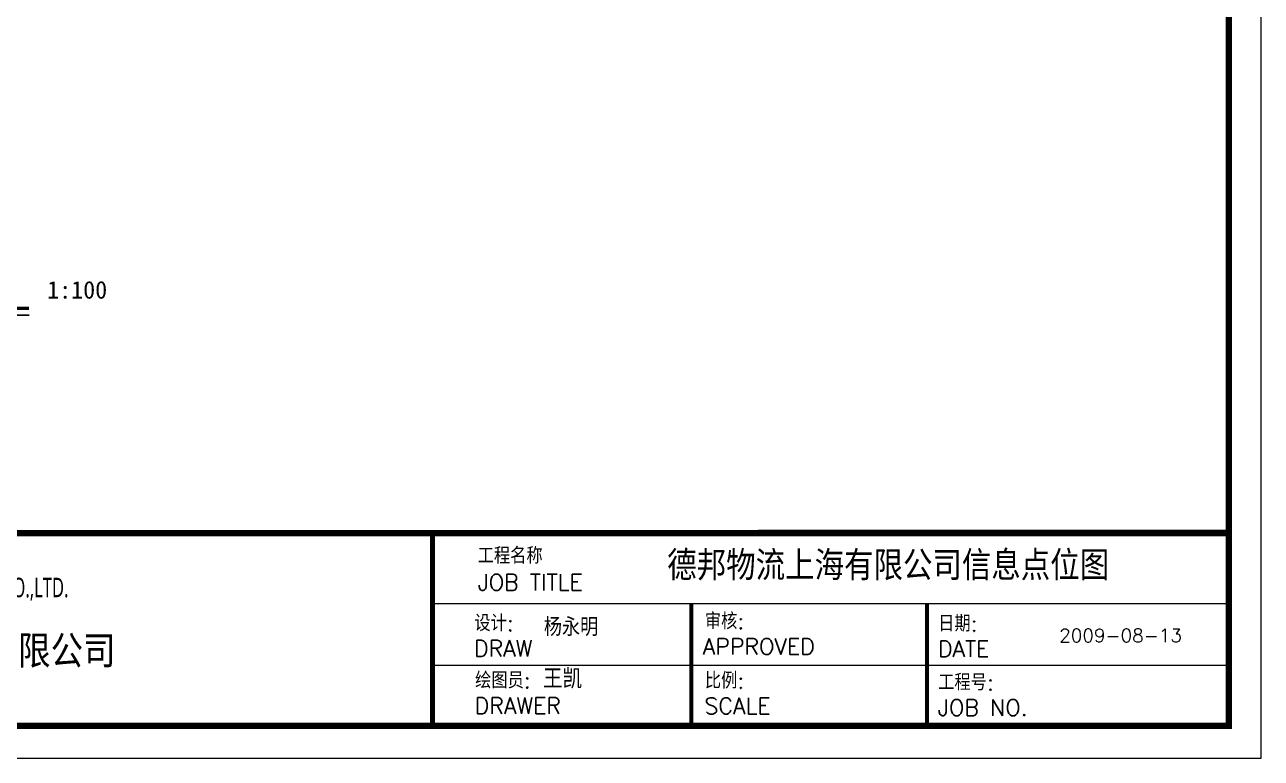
# Model space of a CAD drawing. Header units: millimetres. Extents: x 526420 to 928802, y 401925 to 509768.
# Drawn here: x 835421 to 859958, y 401925 to 416488 of the extents above; entities that cross this region are included whole.
import ezdxf

# ---------------------------------------------------------------- set-up
doc = ezdxf.new("R2010")
doc.units = ezdxf.units.MM
doc.header["$LTSCALE"] = 3000
doc.header["$MEASUREMENT"] = 0
for name, color, linetype in [('4', 4, 'CONTINUOUS'), ('A', 7, 'CONTINUOUS'), ('环控', 3, 'CONTINUOUS')]:
    doc.layers.add(name, color=color, linetype=linetype)
doc.styles.get("Standard").update_dxf_attribs({"font": 'romans.shx', "width": 0.65, "bigfont": 'hzfs1.shx'})
doc.styles.add('宋体', font='SimSun.ttf')

# ---------------------------------------------------------------- blocks, each defined once
blk = doc.blocks.new('日期')
at = {"layer": 'A', "linetype": 'ByBlock', "lineweight": 0}
blk.add_text('2009-08-13', height=268.1, dxfattribs=at).set_placement((577160, 406164))

msp = doc.modelspace()

# ---------------------------------------------------------------- linework, layer by layer
at = {"layer": '4', "color": 0}
msp.add_line((829599, 410720, -31883), (835508, 410720, -31883), dxfattribs=at)
at = {"layer": '4', "color": 0, "const_width": 66.7, "elevation": -31883}
msp.add_lwpolyline([(829599, 410857), (835508, 410857)], dxfattribs=at)
at = {"layer": 'A', "linetype": 'ByBlock', "lineweight": 0}
for p, q in [((843513, 405000), (859313, 405000)), ((843513, 403775), (859313, 403775))]:
    msp.add_line(p, q, dxfattribs=at)
for points in [[(859958, 441495), (804535, 441495), (804535, 401925), (859958, 401925)], [(805179, 402570), (859313, 402570), (859313, 440850), (805179, 440850)]]:
    msp.add_lwpolyline(points, close=True, dxfattribs=at)
at = {"layer": 'A', "linetype": 'ByBlock', "lineweight": 0, "const_width": 129}
msp.add_lwpolyline([(805179, 402570), (859313, 402570), (859313, 440850), (805179, 440850)], close=True, dxfattribs=at)
at = {"layer": 'A', "linetype": 'ByBlock', "lineweight": 0}
for points, const_width in [([(828045, 406391), (859313, 406398)], 129), ([(843513, 406398), (843513, 402570)], 103), ([(848649, 402570), (848649, 405000)], 77.3), ([(853323, 402570), (853323, 405000)], 77.3)]:
    msp.add_lwpolyline(points, dxfattribs=dict(at, const_width=const_width))

# ---------------------------------------------------------------- block references
at = {"layer": '环控', "color": 4}
msp.add_blockref('日期', (278788, -1935), dxfattribs=at)

# ---------------------------------------------------------------- texts
at = {"layer": '4', "color": 0, "style": '宋体'}
msp.add_text('1:100', height=350, dxfattribs=at).set_placement((835867, 411050, -31883))
at = {"layer": 'A', "linetype": 'ByBlock', "lineweight": 0}
for s, height, p in [('工程名称', 322.2, (844409, 405788)), ('德邦物流上海有限公司信息点位图', 584.58, (848171, 405458)), ('JOB TITLE', 322.2, (844409, 405257)), ('设计:', 322.2, (844343, 404448)), ('杨永明', 359.3, (845722, 404352)), ('审核:', 322.2, (848917, 404488)), ('日期:', 322.2, (853547, 404440)), ('上海鑫融网络系统工程有限公司', 644.45, (828200, 403723)), ('DRAW', 322.2, (844336, 403945)), ('APPROVED', 322.2, (848875, 403984)), ('DATE', 322.2, (853541, 403936)), ('绘图员:', 322.2, (844358, 403312)), ('王凯', 389.3, (845703, 403310)), ('比例:', 322.2, (848917, 403308)), ('工程号:', 322.2, (853547, 403274)), ('DRAWER', 322.2, (844351, 402808)), ('SCALE', 322.2, (848910, 402804)), ('JOB NO.', 322.2, (853541, 402770))]:
    msp.add_text(s, height=height, dxfattribs=at).set_placement(p)
at = {"layer": 'A', "linetype": 'ByBlock', "lineweight": 0, "insert": (828426, 405509), "char_height": 386.672, "width": 20453.43, "attachment_point": 1}
msp.add_mtext('{\\fLucida Handwriting|b0|i0|c0|p66;SHANGHAI \\fLucida Handwriting|b0|i0|c134|p66;XINRONG\\fLucida Handwriting|b0|i0|c0|p66; NETWORK&SYSTEM  CO.,LTD.}', dxfattribs=at)

doc.saveas('drawing.dxf')
